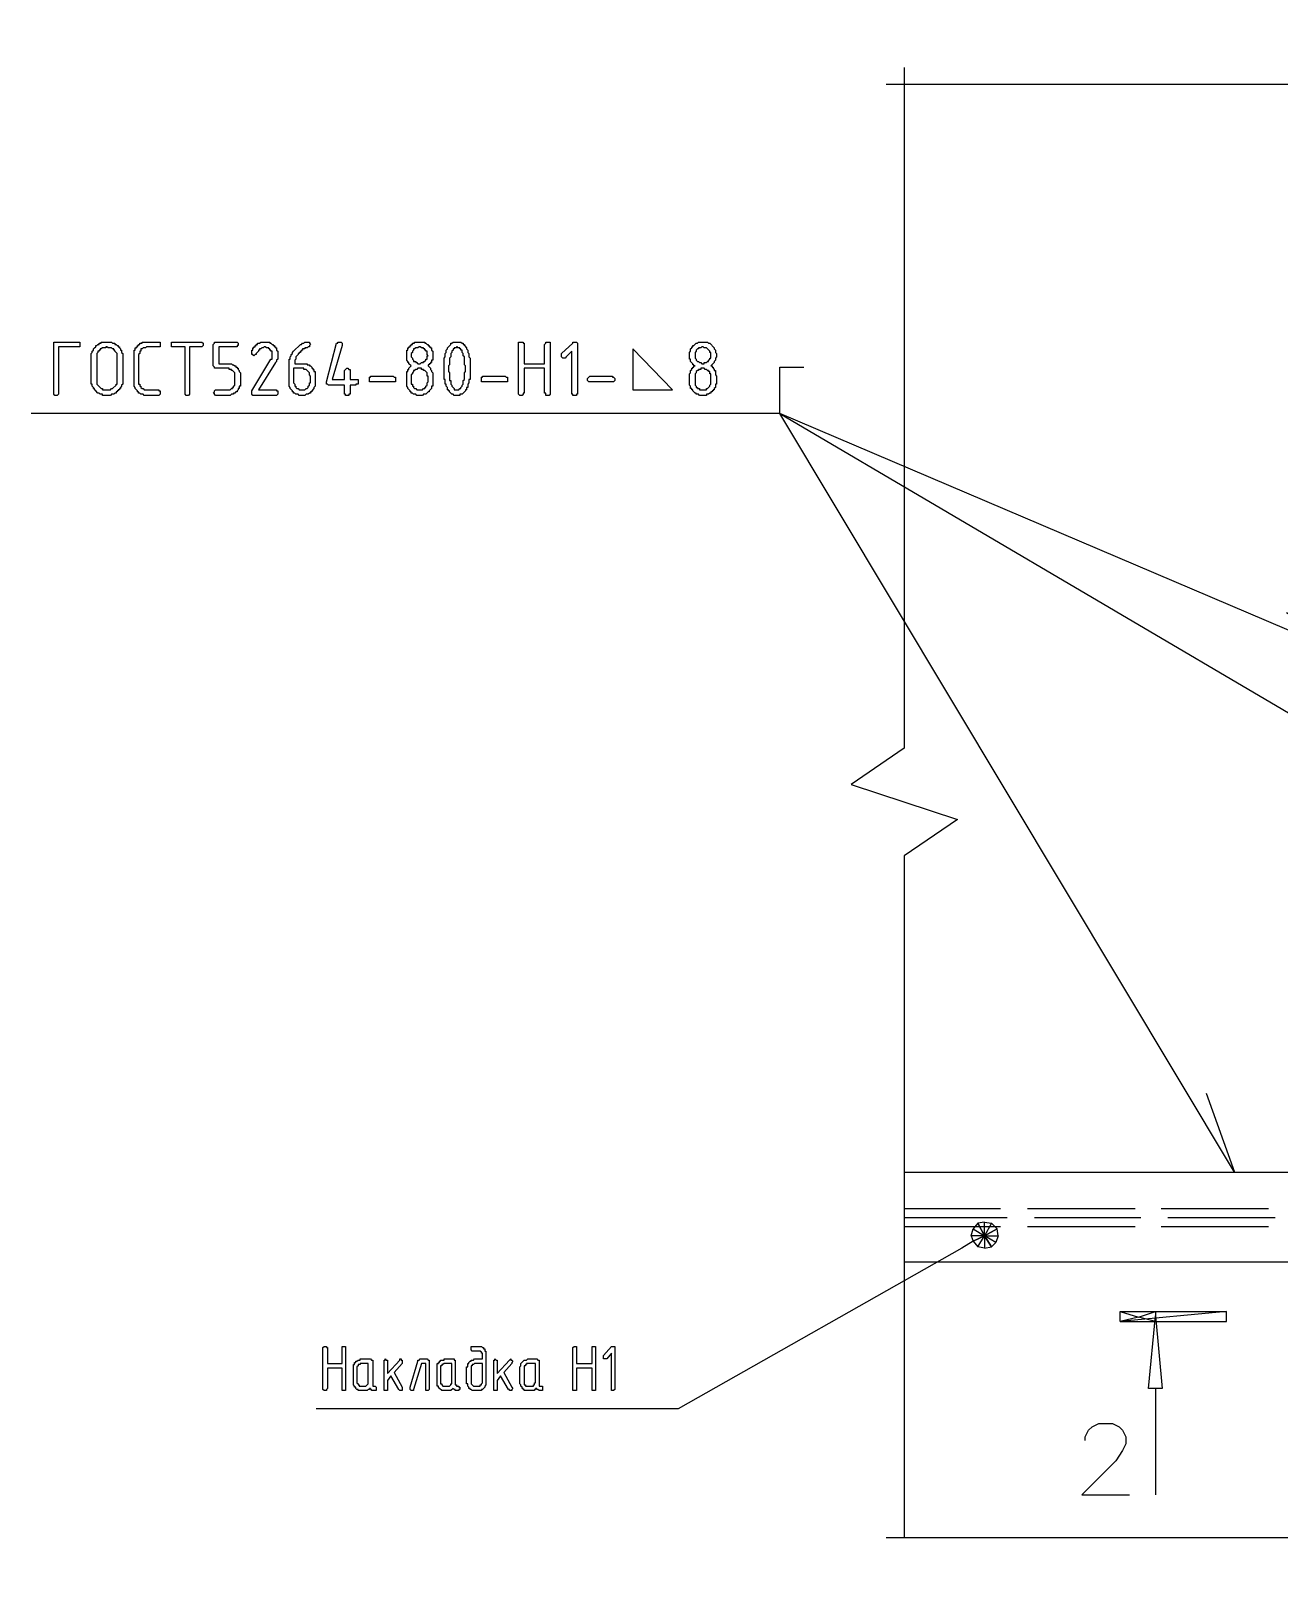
# Model space of a CAD drawing. Header units: millimetres. Extents: x 1 to 1188, y 1 to 840.
# Drawn here: x 257.9 to 328, y 80.2 to 167.8 of the extents above; entities that cross this region are included whole.
import ezdxf

# ---------------------------------------------------------------- set-up
doc = ezdxf.new("R2010")
doc.units = ezdxf.units.MM
doc.layers.add('GEOMETRY', color=7, linetype='Continuous')

msp = doc.modelspace()

# ---------------------------------------------------------------- linework, layer by layer
at = {"layer": 'GEOMETRY'}
for points in [[(305.886, 164.79), (331.794, 164.79), (333.827, 161.742), (335.795, 167.773), (337.827, 164.79), (363.671, 164.79)], [(306.903, 165.742), (306.903, 127.515), (303.918, 125.483), (309.888, 123.515), (306.903, 121.482), (306.903, 83.192)], [(299.918, 146.31), (299.918, 148.915), (301.252, 148.915)], [(328.366, 135.135), (332.556, 132.405), (299.918, 146.31), (257.881, 146.31)], [(323.857, 108.147), (325.444, 103.703), (299.918, 146.31), (337.573, 124.15), (333.635, 127.26)], [(306.903, 103.703), (332.556, 103.703)], [(306.903, 101.67), (312.301, 101.67)], [(313.823, 101.67), (319.856, 101.67)], [(321.317, 101.67), (327.35, 101.67)], [(306.903, 101.163), (312.681, 101.163)], [(314.205, 101.163), (320.173, 101.163)], [(321.698, 101.163), (327.731, 101.163)], [(310.777, 99.829), (310.141, 99.448), (294.203, 90.431), (273.882, 90.431)], [(306.903, 100.655), (312.301, 100.655)], [(313.823, 100.655), (319.856, 100.655)], [(321.317, 100.655), (327.35, 100.655)], [(306.903, 98.685), (332.556, 98.685)], [(321, 91.573), (321, 85.605)], [(317.063, 88.653), (317.063, 88.844), (317.253, 89.225), (317.444, 89.415), (317.825, 89.606), (318.586, 89.606), (318.968, 89.415), (319.158, 89.225), (319.348, 88.844), (319.348, 88.463), (319.158, 88.081), (318.777, 87.51), (316.872, 85.605), (319.539, 85.605)], [(305.886, 83.192), (331.794, 83.192), (333.827, 80.207), (335.795, 86.24), (337.827, 83.192), (363.671, 83.192)]]:
    msp.add_lwpolyline(points, dxfattribs=at)
for points in [[(259.405, 150.057), (259.405, 147.391), (259.341, 147.327), (259.214, 147.327), (259.151, 147.391), (259.151, 150.311), (260.61, 150.311), (260.61, 150.057)], [(263.023, 148.216), (263.023, 147.963), (262.96, 147.898), (262.96, 147.835), (262.897, 147.771), (262.897, 147.708), (262.833, 147.708), (262.833, 147.644), (262.77, 147.644), (262.77, 147.581), (262.706, 147.581), (262.706, 147.518), (262.643, 147.518), (262.643, 147.454), (262.58, 147.454), (262.516, 147.391), (262.389, 147.391), (262.326, 147.327), (261.881, 147.327), (261.881, 147.391), (261.754, 147.391), (261.691, 147.454), (261.627, 147.454), (261.501, 147.581), (261.436, 147.644), (261.436, 147.708), (261.373, 147.708), (261.373, 147.771), (261.309, 147.835), (261.309, 147.963), (261.246, 147.963), (261.246, 149.677), (261.309, 149.74), (261.309, 149.804), (261.373, 149.867), (261.373, 149.931), (261.436, 149.994), (261.501, 150.057), (261.501, 150.121), (261.564, 150.121), (261.627, 150.184), (261.691, 150.184), (261.691, 150.248), (261.818, 150.248), (261.818, 150.311), (262.389, 150.311), (262.453, 150.248), (262.58, 150.248), (262.58, 150.184), (262.643, 150.184), (262.706, 150.121), (262.77, 150.121), (262.77, 150.057), (262.833, 150.057), (262.833, 149.994), (262.897, 149.931), (262.897, 149.867), (262.96, 149.867), (262.96, 149.74), (263.023, 149.677)], [(262.706, 148.216), (262.706, 149.677), (262.58, 149.804), (262.58, 149.867), (262.516, 149.867), (262.516, 149.931), (262.453, 149.931), (262.389, 149.994), (262.198, 149.994), (262.135, 150.057), (262.071, 150.057), (262.071, 149.994), (261.881, 149.994), (261.818, 149.931), (261.754, 149.931), (261.754, 149.867), (261.691, 149.867), (261.691, 149.804), (261.627, 149.804), (261.627, 149.74), (261.564, 149.677), (261.564, 147.963), (261.627, 147.898), (261.818, 147.708), (261.881, 147.708), (261.881, 147.644), (262.326, 147.644), (262.389, 147.708), (262.453, 147.708), (262.643, 147.898), (262.643, 147.963), (262.706, 147.963)], [(264.993, 150.311), (265.119, 150.311), (265.119, 150.057), (264.357, 150.057), (264.294, 149.994), (264.167, 149.994), (264.104, 149.931), (264.04, 149.931), (264.04, 149.804), (263.977, 149.804), (263.977, 149.677), (263.914, 149.614), (263.914, 147.963), (263.977, 147.963), (263.977, 147.835), (264.04, 147.835), (264.04, 147.771), (264.104, 147.708), (264.167, 147.708), (264.231, 147.644), (265.056, 147.644), (265.056, 147.581), (265.119, 147.581), (265.119, 147.391), (265.056, 147.327), (264.231, 147.327), (264.167, 147.391), (264.04, 147.391), (263.977, 147.454), (263.914, 147.454), (263.914, 147.518), (263.85, 147.518), (263.85, 147.581), (263.785, 147.644), (263.722, 147.708), (263.722, 147.771), (263.659, 147.835), (263.659, 149.867), (263.722, 149.867), (263.722, 149.994), (263.785, 149.994), (263.785, 150.057), (263.85, 150.057), (263.85, 150.121), (263.914, 150.121), (263.914, 150.184), (263.977, 150.184), (263.977, 150.248), (264.104, 150.248), (264.104, 150.311)], [(265.755, 150.184), (265.755, 150.311), (267.469, 150.311), (267.532, 150.248), (267.532, 150.121), (267.469, 150.057), (266.77, 150.057), (266.77, 147.391), (266.707, 147.327), (266.58, 147.327), (266.517, 147.391), (266.517, 150.057), (265.755, 150.057)], [(268.104, 148.978), (268.104, 150.184), (268.168, 150.248), (268.168, 150.311), (269.438, 150.311), (269.502, 150.248), (269.502, 150.121), (269.438, 150.121), (269.438, 150.057), (268.421, 150.057), (268.421, 149.105), (269.12, 149.105), (269.183, 149.042), (269.247, 149.042), (269.31, 148.978), (269.373, 148.978), (269.373, 148.915), (269.438, 148.915), (269.438, 148.852), (269.502, 148.852), (269.502, 148.788), (269.565, 148.723), (269.565, 148.66), (269.628, 148.597), (269.628, 147.835), (269.565, 147.835), (269.565, 147.708), (269.502, 147.708), (269.502, 147.644), (269.438, 147.581), (269.438, 147.518), (269.373, 147.518), (269.31, 147.454), (269.247, 147.454), (269.247, 147.391), (269.12, 147.391), (269.056, 147.327), (268.231, 147.327), (268.168, 147.391), (268.168, 147.454), (268.104, 147.454), (268.168, 147.518), (268.168, 147.581), (268.231, 147.644), (269.056, 147.644), (269.12, 147.708), (269.183, 147.708), (269.183, 147.771), (269.247, 147.771), (269.247, 147.835), (269.31, 147.898), (269.31, 148.597), (269.183, 148.723), (269.12, 148.723), (269.12, 148.788), (268.993, 148.788), (268.993, 148.852), (268.168, 148.852), (268.168, 148.915)], [(270.961, 150.311), (271.279, 150.311), (271.279, 150.248), (271.343, 150.248), (271.406, 150.184), (271.469, 150.184), (271.469, 150.121), (271.533, 150.121), (271.533, 150.057), (271.596, 150.057), (271.596, 149.994), (271.66, 149.994), (271.66, 149.867), (271.723, 149.804), (271.723, 149.359), (271.66, 149.295), (271.66, 149.232), (271.596, 149.169), (270.644, 147.644), (271.66, 147.644), (271.66, 147.581), (271.723, 147.581), (271.723, 147.391), (271.66, 147.327), (270.327, 147.327), (270.264, 147.391), (270.264, 147.581), (271.343, 149.359), (271.406, 149.359), (271.406, 149.804), (271.343, 149.804), (271.343, 149.867), (271.279, 149.867), (271.279, 149.931), (271.216, 149.931), (271.216, 149.994), (271.089, 149.994), (271.026, 150.057), (270.961, 150.057), (270.898, 149.994), (270.834, 149.994), (270.771, 149.931), (270.707, 149.931), (270.707, 149.867), (270.644, 149.867), (270.644, 149.804), (270.517, 149.677), (270.517, 149.614), (270.454, 149.614), (270.39, 149.55), (270.327, 149.614), (270.264, 149.614), (270.264, 149.867), (270.327, 149.867), (270.327, 149.994), (270.39, 149.994), (270.39, 150.057), (270.454, 150.057), (270.454, 150.121), (270.517, 150.121), (270.517, 150.184), (270.581, 150.184), (270.581, 150.248), (270.707, 150.248), (270.771, 150.311)], [(273.375, 150.311), (273.502, 150.311), (273.502, 150.248), (273.565, 150.184), (273.502, 150.121), (273.502, 150.057), (273.439, 150.057), (273.375, 149.994), (273.247, 149.994), (273.247, 149.931), (273.12, 149.931), (273.12, 149.867), (273.057, 149.867), (273.057, 149.804), (272.994, 149.804), (272.994, 149.74), (272.93, 149.74), (272.93, 149.677), (272.867, 149.677), (272.867, 149.614), (272.803, 149.55), (272.74, 149.485), (272.74, 149.359), (272.677, 149.295), (272.677, 149.105), (273.375, 149.105), (273.375, 149.042), (273.502, 149.042), (273.502, 148.978), (273.565, 148.978), (273.629, 148.915), (273.629, 148.852), (273.692, 148.852), (273.692, 148.788), (273.756, 148.788), (273.756, 148.66), (273.819, 148.66), (273.819, 147.835), (273.756, 147.771), (273.756, 147.708), (273.629, 147.581), (273.629, 147.518), (273.565, 147.518), (273.565, 147.454), (273.502, 147.454), (273.439, 147.391), (273.31, 147.391), (273.247, 147.327), (272.93, 147.327), (272.867, 147.391), (272.74, 147.391), (272.677, 147.454), (272.613, 147.454), (272.613, 147.518), (272.548, 147.518), (272.548, 147.581), (272.422, 147.708), (272.422, 147.771), (272.358, 147.835), (272.358, 149.359), (272.422, 149.359), (272.422, 149.485), (272.485, 149.55), (272.485, 149.614), (272.548, 149.677), (272.548, 149.74), (272.613, 149.804), (272.994, 150.184), (273.057, 150.184), (273.12, 150.248), (273.184, 150.248), (273.247, 150.311)], [(274.454, 148.089), (275.026, 150.248), (275.089, 150.248), (275.089, 150.311), (275.28, 150.311), (275.343, 150.248), (275.343, 150.121), (274.771, 148.216), (275.47, 148.216), (275.47, 148.723), (275.533, 148.788), (275.597, 148.852), (275.66, 148.852), (275.723, 148.788), (275.788, 148.788), (275.788, 148.216), (276.232, 148.216), (276.232, 147.963), (276.105, 147.963), (276.105, 147.898), (275.788, 147.898), (275.788, 147.391), (275.723, 147.391), (275.723, 147.327), (275.533, 147.327), (275.533, 147.391), (275.47, 147.391), (275.47, 147.898), (274.581, 147.898), (274.518, 147.963), (274.454, 147.963)], [(279.66, 147.327), (279.534, 147.327), (279.47, 147.391), (279.344, 147.391), (279.28, 147.454), (279.217, 147.454), (279.217, 147.518), (279.153, 147.518), (279.153, 147.581), (279.027, 147.708), (279.027, 147.771), (278.963, 147.835), (278.963, 148.66), (279.027, 148.66), (279.027, 148.788), (279.09, 148.788), (279.09, 148.852), (279.217, 148.978), (279.09, 149.105), (279.09, 149.169), (279.027, 149.169), (279.027, 149.232), (278.963, 149.295), (278.963, 149.867), (279.027, 149.867), (279.027, 149.994), (279.09, 149.994), (279.09, 150.057), (279.153, 150.057), (279.153, 150.121), (279.217, 150.121), (279.217, 150.184), (279.28, 150.184), (279.28, 150.248), (279.407, 150.248), (279.407, 150.311), (279.979, 150.311), (279.979, 150.248), (280.042, 150.248), (280.106, 150.184), (280.169, 150.184), (280.169, 150.121), (280.232, 150.121), (280.232, 150.057), (280.296, 150.057), (280.296, 149.994), (280.359, 149.994), (280.359, 149.867), (280.423, 149.804), (280.423, 149.295), (280.359, 149.295), (280.359, 149.169), (280.296, 149.169), (280.296, 149.105), (280.232, 149.105), (280.232, 149.042), (280.169, 149.042), (280.169, 148.978), (280.296, 148.852), (280.296, 148.788), (280.359, 148.723), (280.359, 148.66), (280.423, 148.597), (280.423, 147.835), (280.359, 147.835), (280.359, 147.708), (280.232, 147.581), (280.232, 147.518), (280.169, 147.518), (280.042, 147.391), (279.915, 147.391), (279.852, 147.327)], [(279.66, 149.105), (279.725, 149.105), (279.789, 149.169), (279.915, 149.169), (279.915, 149.232), (279.979, 149.232), (280.042, 149.295), (280.042, 149.359), (280.106, 149.359), (280.106, 149.55), (280.169, 149.55), (280.106, 149.614), (280.106, 149.804), (280.042, 149.804), (280.042, 149.867), (279.979, 149.867), (279.979, 149.931), (279.915, 149.931), (279.915, 149.994), (279.789, 149.994), (279.725, 150.057), (279.66, 150.057), (279.597, 149.994), (279.47, 149.994), (279.407, 149.931), (279.344, 149.931), (279.344, 149.867), (279.28, 149.804), (279.28, 149.74), (279.217, 149.677), (279.217, 149.485), (279.28, 149.422), (279.28, 149.359), (279.344, 149.295), (279.344, 149.232), (279.47, 149.232), (279.47, 149.169), (279.534, 149.169), (279.597, 149.105)], [(282.519, 148.852), (282.519, 148.216), (282.455, 148.216), (282.455, 148.026), (282.392, 147.963), (282.392, 147.771), (282.328, 147.771), (282.328, 147.644), (282.265, 147.644), (282.265, 147.581), (282.138, 147.454), (282.073, 147.391), (281.947, 147.391), (281.947, 147.327), (281.63, 147.327), (281.566, 147.391), (281.503, 147.391), (281.376, 147.518), (281.376, 147.581), (281.313, 147.581), (281.313, 147.644), (281.248, 147.644), (281.248, 147.771), (281.185, 147.835), (281.185, 147.963), (281.121, 147.963), (281.121, 148.216), (281.058, 148.216), (281.058, 149.422), (281.121, 149.485), (281.121, 149.677), (281.185, 149.74), (281.185, 149.867), (281.248, 149.931), (281.248, 149.994), (281.313, 150.057), (281.439, 150.184), (281.439, 150.248), (281.503, 150.248), (281.566, 150.311), (282.01, 150.311), (282.073, 150.248), (282.138, 150.248), (282.138, 150.184), (282.202, 150.184), (282.202, 150.121), (282.328, 149.994), (282.328, 149.931), (282.392, 149.867), (282.392, 149.74), (282.455, 149.677), (282.455, 149.485), (282.519, 149.422)], [(282.265, 148.852), (282.265, 148.978), (282.202, 149.042), (282.202, 149.485), (282.138, 149.55), (282.138, 149.677), (282.073, 149.74), (282.073, 149.867), (282.01, 149.867), (282.01, 149.931), (281.947, 149.931), (281.947, 149.994), (281.82, 149.994), (281.82, 150.057), (281.756, 150.057), (281.756, 149.994), (281.63, 149.994), (281.63, 149.931), (281.566, 149.931), (281.566, 149.867), (281.503, 149.804), (281.503, 149.74), (281.439, 149.677), (281.439, 149.485), (281.376, 149.422), (281.376, 149.042), (281.313, 148.978), (281.313, 148.66), (281.376, 148.597), (281.376, 148.153), (281.439, 148.153), (281.439, 147.963), (281.503, 147.898), (281.503, 147.835), (281.63, 147.708), (281.63, 147.644), (281.883, 147.644), (281.947, 147.708), (282.01, 147.708), (282.01, 147.771), (282.073, 147.835), (282.073, 147.898), (282.138, 147.963), (282.138, 148.153), (282.202, 148.216), (282.202, 148.597), (282.265, 148.66)], [(285.248, 147.454), (285.248, 150.311), (285.503, 150.311), (285.503, 150.248), (285.567, 150.248), (285.567, 149.105), (286.709, 149.105), (286.709, 150.184), (286.773, 150.248), (286.773, 150.311), (287.027, 150.311), (287.027, 147.391), (286.964, 147.327), (286.773, 147.327), (286.773, 147.454), (286.709, 147.454), (286.709, 148.852), (285.567, 148.852), (285.567, 147.454), (285.503, 147.454), (285.503, 147.391), (285.44, 147.327), (285.313, 147.327), (285.248, 147.391)], [(288.233, 149.804), (287.916, 149.485), (287.853, 149.422), (287.726, 149.422), (287.663, 149.485), (287.663, 149.677), (288.297, 150.248), (288.297, 150.311), (288.488, 150.311), (288.552, 150.248), (288.552, 147.391), (288.488, 147.391), (288.488, 147.327), (288.297, 147.327), (288.297, 147.391), (288.233, 147.391)], [(291.663, 149.931), (291.663, 147.644), (293.885, 147.644)], [(295.6, 147.327), (295.409, 147.327), (295.345, 147.391), (295.219, 147.391), (295.219, 147.454), (295.155, 147.454), (295.028, 147.581), (295.028, 147.644), (294.965, 147.644), (294.965, 147.708), (294.902, 147.708), (294.902, 147.835), (294.838, 147.898), (294.838, 148.533), (294.902, 148.597), (294.902, 148.723), (294.965, 148.788), (294.965, 148.852), (295.028, 148.852), (295.028, 148.915), (295.092, 148.915), (295.092, 148.978), (295.155, 148.978), (295.092, 148.978), (295.092, 149.042), (295.028, 149.042), (295.028, 149.105), (294.902, 149.232), (294.902, 149.359), (294.838, 149.359), (294.838, 149.74), (294.902, 149.804), (294.902, 149.931), (294.965, 149.994), (294.965, 150.057), (295.028, 150.057), (295.028, 150.121), (295.092, 150.121), (295.219, 150.248), (295.282, 150.248), (295.345, 150.311), (295.854, 150.311), (295.917, 150.248), (295.981, 150.248), (296.234, 149.994), (296.234, 149.931), (296.298, 149.867), (296.298, 149.74), (296.361, 149.677), (296.361, 149.485), (296.298, 149.422), (296.298, 149.295), (296.234, 149.232), (296.234, 149.169), (296.044, 148.978), (296.107, 148.978), (296.107, 148.915), (296.171, 148.915), (296.171, 148.852), (296.234, 148.788), (296.234, 148.723), (296.298, 148.723), (296.298, 148.47), (296.361, 148.406), (296.361, 147.963), (296.298, 147.963), (296.298, 147.771), (296.234, 147.708), (296.234, 147.644), (296.171, 147.644), (296.171, 147.581), (296.107, 147.581), (296.107, 147.518), (296.044, 147.518), (296.044, 147.454), (295.981, 147.454), (295.917, 147.391), (295.79, 147.391), (295.79, 147.327)], [(295.6, 149.105), (295.664, 149.105), (295.664, 149.169), (295.79, 149.169), (295.854, 149.232), (295.917, 149.232), (295.917, 149.295), (295.981, 149.359), (295.981, 149.422), (296.044, 149.422), (296.044, 149.74), (295.981, 149.74), (295.981, 149.804), (295.79, 149.994), (295.664, 149.994), (295.6, 150.057), (295.535, 150.057), (295.472, 149.994), (295.345, 149.994), (295.345, 149.931), (295.282, 149.931), (295.219, 149.867), (295.219, 149.804), (295.155, 149.74), (295.155, 149.422), (295.219, 149.359), (295.219, 149.295), (295.282, 149.232), (295.345, 149.232), (295.409, 149.169), (295.472, 149.169), (295.535, 149.105)], [(272.613, 148.852), (272.613, 148.026), (272.677, 147.963), (272.677, 147.835), (272.74, 147.835), (272.74, 147.771), (272.803, 147.708), (272.867, 147.708), (272.93, 147.644), (273.247, 147.644), (273.31, 147.708), (273.375, 147.708), (273.439, 147.771), (273.439, 147.835), (273.502, 147.898), (273.502, 148.026), (273.565, 148.026), (273.565, 148.406), (273.502, 148.47), (273.502, 148.597), (273.31, 148.788), (273.184, 148.788), (273.184, 148.852)], [(278.201, 148.089), (276.867, 148.089), (276.867, 148.343), (276.931, 148.343), (276.931, 148.406), (278.201, 148.406), (278.264, 148.343), (278.328, 148.343), (278.328, 148.089)], [(279.66, 147.644), (279.852, 147.644), (279.915, 147.708), (279.979, 147.708), (279.979, 147.771), (280.042, 147.771), (280.042, 147.835), (280.106, 147.898), (280.106, 148.026), (280.169, 148.089), (280.169, 148.406), (280.106, 148.406), (280.106, 148.597), (279.979, 148.723), (279.915, 148.723), (279.915, 148.788), (279.789, 148.788), (279.789, 148.852), (279.597, 148.852), (279.534, 148.788), (279.47, 148.788), (279.407, 148.723), (279.344, 148.723), (279.344, 148.66), (279.28, 148.597), (279.28, 148.533), (279.217, 148.47), (279.217, 147.963), (279.28, 147.963), (279.28, 147.835), (279.344, 147.835), (279.344, 147.771), (279.407, 147.708), (279.47, 147.708), (279.534, 147.644)], [(284.488, 148.089), (283.154, 148.089), (283.154, 148.343), (283.217, 148.343), (283.217, 148.406), (284.488, 148.406), (284.551, 148.343), (284.614, 148.343), (284.614, 148.089)], [(290.519, 148.089), (289.185, 148.089), (289.122, 148.153), (289.122, 148.28), (289.185, 148.343), (289.25, 148.406), (290.519, 148.406), (290.519, 148.343), (290.583, 148.343), (290.646, 148.28), (290.646, 148.153), (290.583, 148.089)], [(295.6, 147.644), (295.79, 147.644), (295.79, 147.708), (295.854, 147.708), (295.981, 147.835), (295.981, 147.898), (296.044, 147.963), (296.044, 148.533), (295.981, 148.533), (295.981, 148.66), (295.917, 148.66), (295.917, 148.723), (295.854, 148.723), (295.79, 148.788), (295.727, 148.788), (295.664, 148.852), (295.472, 148.852), (295.472, 148.788), (295.345, 148.788), (295.345, 148.723), (295.282, 148.723), (295.219, 148.66), (295.219, 148.597), (295.155, 148.533), (295.155, 147.898), (295.219, 147.835), (295.219, 147.771), (295.282, 147.771), (295.282, 147.708), (295.409, 147.708), (295.409, 147.644)], [(311.03, 100.845), (310.777, 100.528), (311.41, 100.146)], [(311.41, 100.146), (311.41, 100.908), (311.03, 100.845)], [(311.792, 100.845), (311.41, 100.146), (311.41, 100.908)], [(312.109, 100.528), (311.792, 100.845), (311.41, 100.146)], [(310.777, 100.528), (311.41, 100.146), (310.648, 100.146)], [(311.41, 100.146), (310.648, 100.146), (310.777, 99.829)], [(310.777, 99.829), (311.03, 99.511), (311.41, 100.146)], [(311.03, 99.511), (311.41, 100.146), (311.41, 99.448)], [(311.41, 100.146), (312.173, 100.146), (312.109, 100.528)], [(311.41, 100.146), (311.41, 99.448), (311.792, 99.511)], [(311.792, 99.511), (312.046, 99.766), (311.41, 100.146)], [(312.046, 99.766), (311.41, 100.146), (312.173, 100.146)], [(325.001, 95.32), (325.001, 95.892), (319.031, 95.32)], [(325.001, 95.892), (319.031, 95.32), (319.031, 95.892)], [(320.047, 95.575), (321, 95.892), (321, 95.32), (320.047, 95.575), (319.031, 95.32), (319.031, 95.892)], [(321, 95.639), (321.381, 91.573), (320.619, 91.573)], [(274.264, 91.573), (274.264, 93.86), (274.327, 93.923), (274.454, 93.923), (274.454, 93.86), (274.518, 93.86), (274.518, 92.971), (275.343, 92.971), (275.343, 93.923), (275.533, 93.923), (275.533, 91.447), (275.343, 91.447), (275.343, 92.717), (274.518, 92.717), (274.518, 91.573), (274.454, 91.51), (274.454, 91.447), (274.327, 91.447), (274.264, 91.51)], [(283.407, 93.416), (283.407, 91.765), (283.344, 91.702), (283.344, 91.638), (283.281, 91.573), (283.217, 91.51), (283.154, 91.51), (283.154, 91.447), (282.645, 91.447), (282.582, 91.51), (282.519, 91.51), (282.519, 91.573), (282.455, 91.573), (282.455, 91.638), (282.392, 91.702), (282.392, 91.828), (282.328, 91.828), (282.328, 92.781), (282.392, 92.781), (282.392, 92.971), (282.455, 92.971), (282.455, 93.034), (282.519, 93.098), (282.582, 93.098), (282.582, 93.161), (282.709, 93.161), (282.772, 93.226), (283.217, 93.226), (283.217, 93.543), (283.154, 93.543), (283.154, 93.606), (283.09, 93.669), (282.645, 93.669), (282.582, 93.733), (282.582, 93.923), (283.154, 93.923), (283.217, 93.86), (283.281, 93.86), (283.281, 93.796), (283.344, 93.796), (283.344, 93.669), (283.407, 93.669)], [(288.297, 91.573), (288.297, 93.86), (288.36, 93.923), (288.488, 93.923), (288.488, 92.971), (289.377, 92.971), (289.377, 93.923), (289.567, 93.923), (289.567, 91.447), (289.377, 91.447), (289.377, 92.717), (288.488, 92.717), (288.488, 91.447), (288.297, 91.447)], [(290.456, 93.543), (290.202, 93.226), (290.011, 93.226), (290.011, 93.416), (290.456, 93.923), (290.646, 93.923), (290.646, 91.51), (290.583, 91.447), (290.456, 91.447)], [(277.248, 91.573), (277.248, 91.447), (276.994, 91.447), (276.994, 91.51), (276.931, 91.51), (276.931, 91.573), (276.867, 91.573), (276.867, 91.51), (276.804, 91.51), (276.74, 91.447), (276.232, 91.447), (276.232, 91.51), (276.169, 91.51), (276.105, 91.573), (276.105, 91.638), (276.042, 91.638), (276.042, 91.702), (275.978, 91.765), (275.978, 92.907), (276.042, 92.907), (276.042, 93.034), (276.105, 93.034), (276.105, 93.098), (276.169, 93.098), (276.232, 93.161), (276.359, 93.161), (276.359, 93.226), (276.931, 93.226), (276.994, 93.161), (277.057, 93.161), (277.057, 91.702), (277.184, 91.702), (277.248, 91.638)], [(276.804, 92.971), (276.359, 92.971), (276.359, 92.907), (276.232, 92.907), (276.232, 92.844), (276.169, 92.781), (276.169, 91.892), (276.232, 91.828), (276.232, 91.765), (276.295, 91.765), (276.295, 91.702), (276.677, 91.702), (276.804, 91.828)], [(277.883, 92.4), (278.581, 93.161), (278.581, 93.226), (278.645, 93.226), (278.645, 93.161), (278.708, 93.161), (278.708, 92.971), (278.264, 92.464), (278.708, 91.638), (278.708, 91.447), (278.581, 91.447), (278.518, 91.51), (278.073, 92.272), (277.883, 92.019), (277.883, 91.447), (277.693, 91.447), (277.693, 93.161), (277.756, 93.161), (277.756, 93.226), (277.819, 93.161), (277.883, 93.161)], [(279.725, 93.226), (280.106, 93.226), (280.169, 93.161), (280.232, 93.161), (280.232, 91.51), (280.169, 91.447), (280.042, 91.447), (280.042, 92.971), (279.789, 92.971), (279.344, 91.51), (279.344, 91.447), (279.217, 91.447), (279.153, 91.51), (279.153, 91.638), (279.597, 93.098), (279.597, 93.161), (279.66, 93.161)], [(281.947, 91.573), (281.947, 91.51), (281.883, 91.51), (281.883, 91.447), (281.693, 91.447), (281.693, 91.51), (281.63, 91.51), (281.566, 91.573), (281.439, 91.447), (280.931, 91.447), (280.804, 91.573), (280.741, 91.638), (280.741, 91.702), (280.677, 91.702), (280.677, 92.971), (280.741, 92.971), (280.741, 93.034), (280.804, 93.034), (280.804, 93.098), (280.868, 93.098), (280.868, 93.161), (281.058, 93.161), (281.058, 93.226), (281.63, 93.226), (281.63, 93.161), (281.693, 93.161), (281.693, 91.765), (281.756, 91.765), (281.756, 91.702), (281.883, 91.702), (281.883, 91.638), (281.947, 91.638)], [(281.503, 92.971), (281.058, 92.971), (280.994, 92.907), (280.931, 92.907), (280.931, 92.844), (280.868, 92.844), (280.868, 91.828), (280.931, 91.828), (280.931, 91.765), (280.994, 91.702), (281.376, 91.702), (281.439, 91.765), (281.439, 91.828), (281.503, 91.828)], [(283.217, 91.955), (283.217, 92.971), (282.772, 92.971), (282.709, 92.907), (282.645, 92.907), (282.645, 92.844), (282.582, 92.844), (282.582, 91.828), (282.709, 91.702), (283.09, 91.702), (283.09, 91.765), (283.154, 91.765), (283.154, 91.828), (283.217, 91.892)], [(284.043, 92.4), (284.741, 93.161), (284.805, 93.226), (284.805, 93.161), (284.868, 93.161), (284.931, 93.098), (284.868, 93.034), (284.868, 92.971), (284.423, 92.464), (284.868, 91.638), (284.931, 91.573), (284.868, 91.51), (284.868, 91.447), (284.741, 91.447), (284.741, 91.51), (284.678, 91.51), (284.233, 92.272), (284.043, 92.019), (284.043, 91.447), (283.852, 91.447), (283.852, 93.161), (283.916, 93.161), (283.916, 93.226), (283.979, 93.161), (284.043, 93.161)], [(286.582, 91.573), (286.582, 91.447), (286.392, 91.447), (286.329, 91.51), (286.265, 91.51), (286.265, 91.573), (286.202, 91.573), (286.202, 91.51), (286.139, 91.51), (286.139, 91.447), (285.567, 91.447), (285.567, 91.51), (285.503, 91.51), (285.503, 91.573), (285.44, 91.573), (285.44, 91.638), (285.377, 91.702), (285.377, 91.765), (285.313, 91.828), (285.313, 92.781), (285.377, 92.844), (285.377, 92.971), (285.567, 93.161), (285.694, 93.161), (285.757, 93.226), (286.265, 93.226), (286.329, 93.161), (286.392, 93.161), (286.392, 91.702), (286.582, 91.702)], [(286.202, 92.971), (285.694, 92.971), (285.694, 92.907), (285.63, 92.907), (285.63, 92.844), (285.567, 92.844), (285.567, 91.765), (285.63, 91.765), (285.63, 91.702), (286.075, 91.702), (286.075, 91.765), (286.139, 91.765), (286.139, 91.892), (286.202, 91.892)]]:
    msp.add_lwpolyline(points, close=True, dxfattribs=at)

doc.saveas('drawing.dxf')
